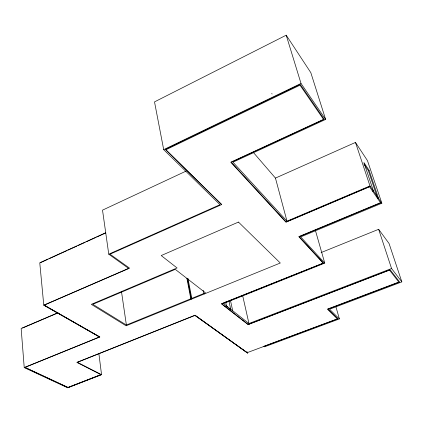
<?xml version="1.0" encoding="UTF-8"?>
<svg xmlns="http://www.w3.org/2000/svg" width="423" height="423" viewBox="0 0 423 423"><rect width="100%" height="100%" fill="white"/><g stroke="black" fill="none" stroke-linecap="round" stroke-linejoin="round"><path stroke-width="0.63" d="M249.596 324.029L223.471 303.561L324.758 263.122L300.695 236.901L381.847 203.225L369.982 185.951L286.995 221.171L232.951 162.178L325.636 119.418L310.826 72.671L286.207 35.188L154.511 101.89L163.696 149.657L220.013 204.695L108.759 254.181L102.519 210.141L186.099 171.093M163.696 149.657L301.017 83.458L286.207 35.188M105.766 232.713L39.767 262.789L43.775 305.173L99.426 336.972L24.227 367.582L21.15 328.46L58.041 312.697M40.227 262.805L48.021 259.257M49.216 258.707L66.601 250.791M67.802 250.242L76.79 246.149M77.991 245.599L85.182 242.326M86.382 241.776L95.371 237.684M96.571 237.134L105.565 233.041M253.567 152.682L275.452 178.088L355.473 142.429L367.471 160.64L381.847 203.225M43.775 305.173L128.576 268.383L108.759 254.181M363.849 163.891L368.322 170.569L369.057 170.252L378.522 198.387L377.765 198.699M22.541 328.042L57.126 313.274M370.204 186.284L286.149 221.938L231.281 162.252L324.256 119.328L300.24 84.373L165.319 149.388L221.599 204.579M372.642 191.265L373.409 190.942L363.907 162.538L369.057 170.252M381.409 202.585L299.198 236.727L323.51 263.132L221.737 303.788L248.195 324.43L390.101 269.726L399.656 282.035L327.994 309.181L337.85 318.842L247.08 352.697L194.971 315.288M126.382 325.033L205.467 292.811L175.265 269.351L92.833 304.301L126.382 325.033L121.538 291.997M321.11 252.573L378.643 229.303L389.075 243.537L401.85 281.877L329.543 309.239L339.378 318.916L264.486 346.828L263.836 346.331L337.432 318.879L327.444 309.107L398.815 282.067L389.509 270.107L248.105 324.605L221.403 303.788L323.167 263.132L298.765 236.647L380.515 202.691L369.538 186.755L285.964 222.202L230.773 162.226L323.542 119.386L299.997 85.176L165.885 149.758L221.731 204.542L109.996 254.186L129.586 268.166L44.14 305.184L99.738 336.972M224.936 306.543L226.49 305.924L225.665 302.075M231.18 311.407L232.713 310.799L230.509 300.626M100.843 374.678L68.008 387.442L25.031 367.423M98.85 353.358L101.546 374.678L67.738 387.812L24.227 367.582M401.85 281.877L391.555 268.515L248.957 323.521L242.622 295.455M101.546 374.678L77.42 362.326L194.94 315.436L247.741 353.068L195.019 315.209L76.812 362.389L101.002 374.678L67.987 387.51L24.878 367.434L99.849 336.978L44.246 305.184M191.386 299.22L190.799 298.786L186.871 278.255M204.346 293.943L203.775 293.499L203.13 290.284M226.744 306.416L227.775 307.23M228.811 308.039L229.848 308.848M271.73 93.504L272.1 94.001M301.017 83.458L325.636 119.418M368.322 170.569L377.348 197.451M355.473 142.429L369.982 185.951M378.643 229.303L391.555 268.515M315.362 230.239L324.758 263.122M335.788 306.315L339.378 318.916M275.452 178.088L286.995 221.171M247.222 351.873L247.503 353.157M228.98 301.234L230.905 310.138M187.923 278.239L191.783 298.347M187.452 278.709L191.259 298.58M238.472 222.08L161.205 255.555L177.078 267.965L91.315 304.354L126.107 325.795L280.301 263.016L238.472 222.08"/></g></svg>
